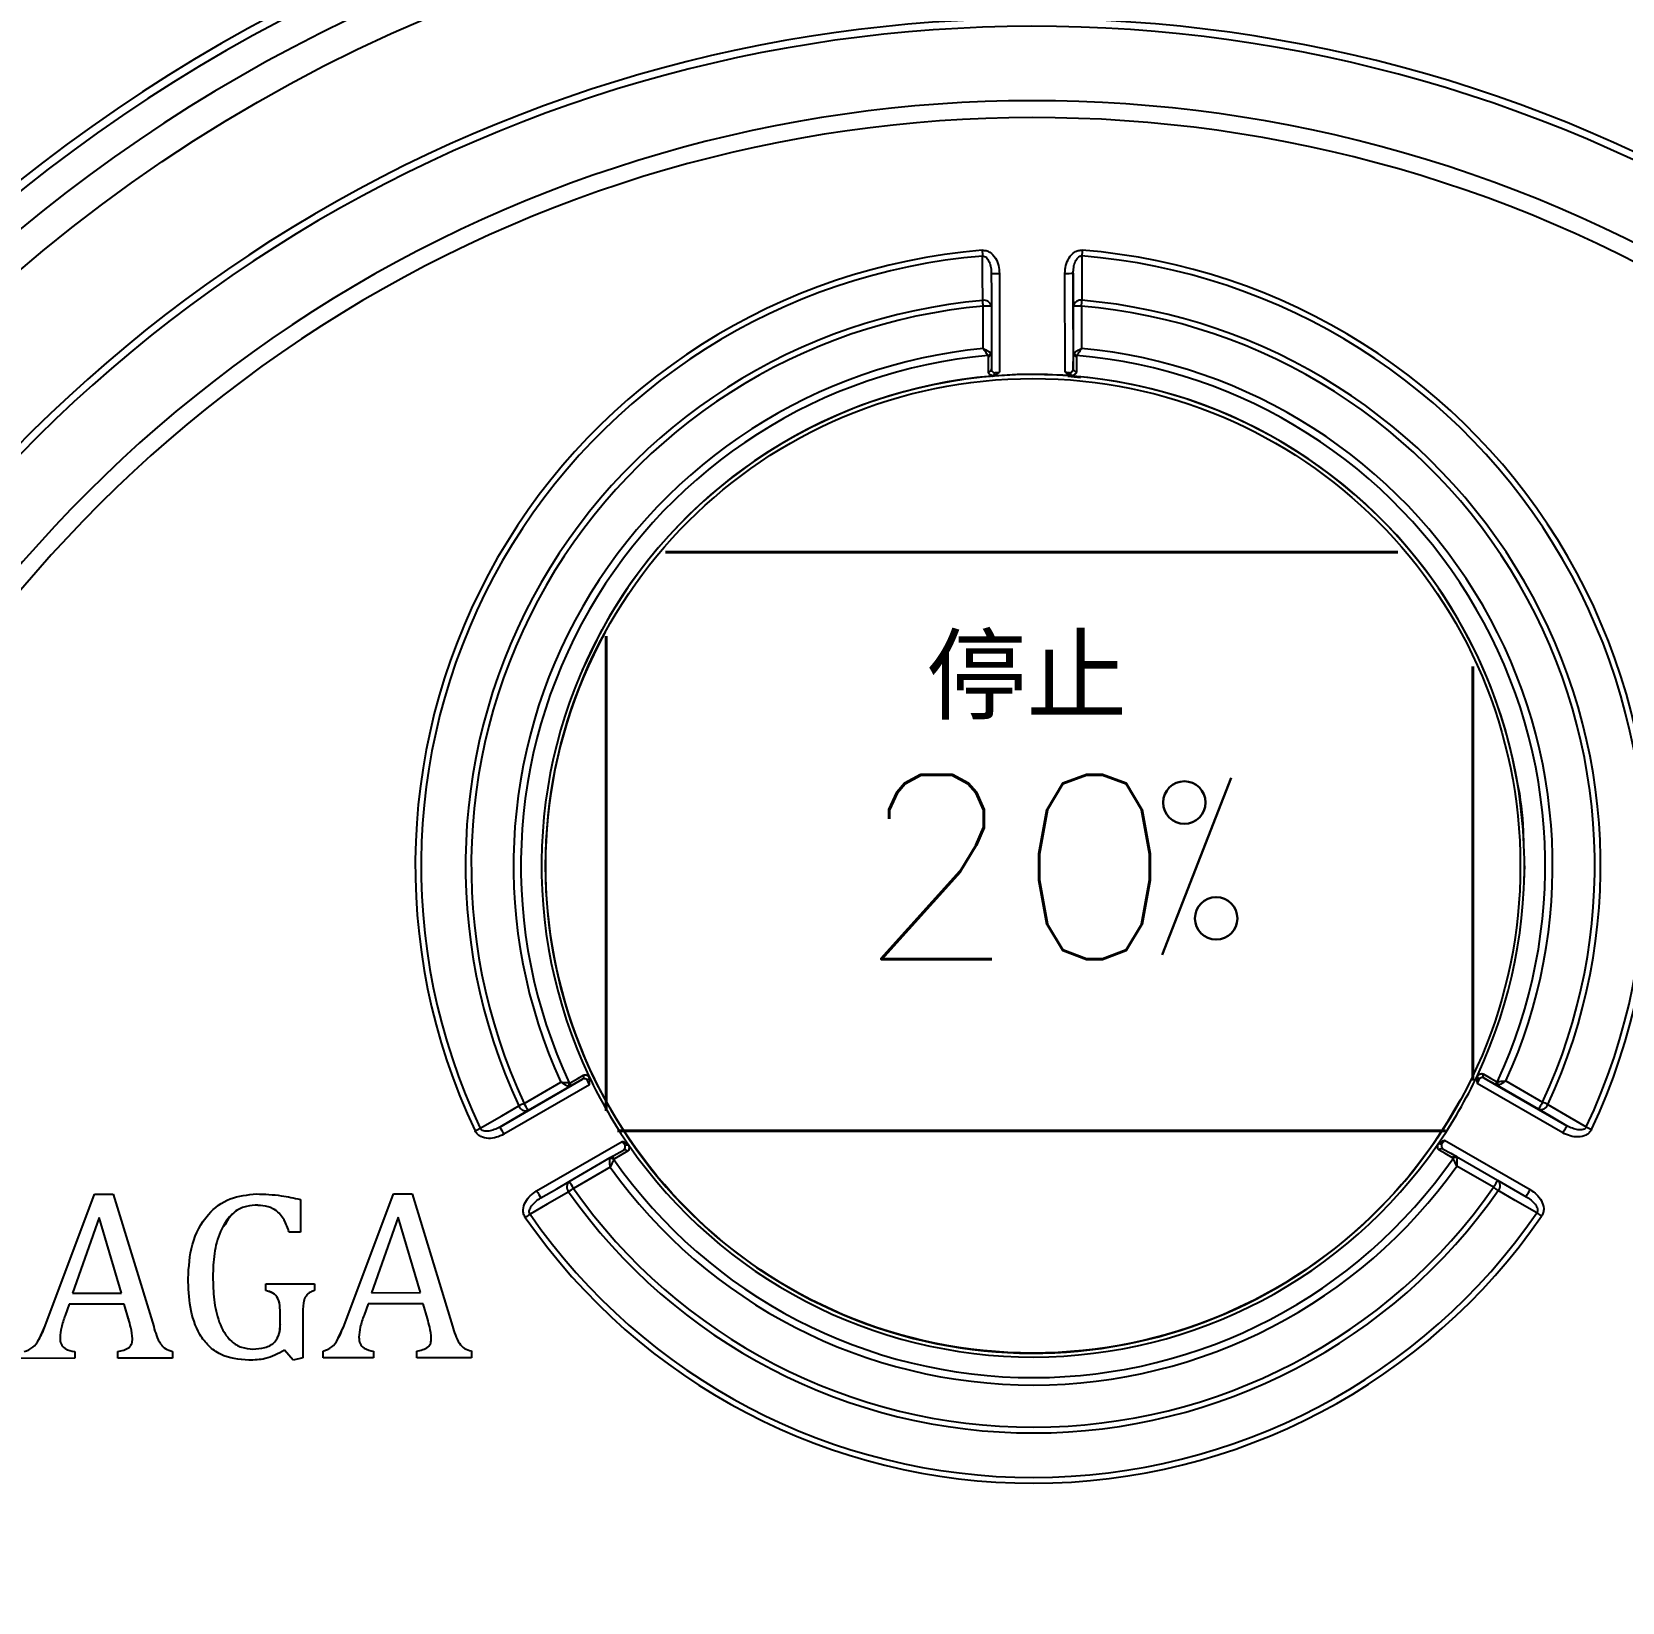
# Model space of a CAD drawing. Header units: millimetres. Extents: x 2271 to 4415, y 823 to 2339.
# Drawn here: x 2836 to 2933, y 2072.3 to 2168.2 of the extents above; entities that cross this region are included whole.
import ezdxf

# ---------------------------------------------------------------- set-up
doc = ezdxf.new("R2010")
doc.units = ezdxf.units.MM
for name, color, linetype, lineweight in [('DIM', 4, 'Continuous', 13), ('标注', 3, 'Continuous', 13), ('粗实线', 7, 'Continuous', 40)]:
    doc.layers.add(name, color=color, linetype=linetype, lineweight=lineweight)
doc.styles.add('01', font='txt.shx')

msp = doc.modelspace()

# ---------------------------------------------------------------- linework, layer by layer
at = {"color": 7, "linetype": 'Continuous', "lineweight": 25}
for p, q in [((2895.022, 2153.447), (2895.03, 2147.412)), ((2899.03, 2147.417), (2899.022, 2153.452)), ((2899.523, 2153.454), (2899.53, 2147.619)), ((2894.033, 2148.861), (2894.03, 2151.448)), ((2894.529, 2151.447), (2894.533, 2148.555)), ((2899.533, 2148.562), (2899.529, 2151.453)), ((2900.03, 2151.455), (2900.033, 2148.869)), ((2894.53, 2148.524), (2894.532, 2148.558)), ((2894.533, 2148.555), (2894.53, 2147.613)), ((2899.53, 2147.619), (2899.533, 2148.562)), ((2894.534, 2147.576), (2894.527, 2147.581)), ((2899.197, 2147.181), (2899.966, 2147.093)), ((2869.559, 2129.223), (2870.771, 2131.712)), ((2870.962, 2131.548), (2870.956, 2131.535)), ((2927.062, 2117.269), (2927.04, 2116.424)), ((2864.517, 2101.322), (2869.566, 2104.245)), ((2869.989, 2103.911), (2864.766, 2100.887)), ((2866.007, 2102.768), (2868.245, 2104.064)), ((2868.759, 2103.783), (2866.257, 2102.334)), ((2869.566, 2104.245), (2868.759, 2103.783)), ((2929.412, 2100.97), (2924.182, 2103.981)), ((2924.606, 2104.316), (2929.662, 2101.405)), ((2927.926, 2102.412), (2925.42, 2103.855)), ((2925.935, 2104.137), (2928.177, 2102.847)), ((2923.164, 2102.995), (2923.171, 2103.008)), ((2866.771, 2097.426), (2871.993, 2100.45)), ((2871.265, 2099.456), (2872.071, 2099.919)), ((2872.102, 2099.94), (2872.101, 2099.932)), ((2922.082, 2099.996), (2922.081, 2100.004)), ((2922.186, 2100.514), (2927.417, 2097.503)), ((2868.763, 2098.007), (2871.265, 2099.456)), ((2871.294, 2099.469), (2871.263, 2099.454)), ((2922.928, 2099.519), (2922.897, 2099.535)), ((2922.926, 2099.522), (2925.432, 2098.079)), ((2925.183, 2097.647), (2922.942, 2098.938)), ((2871.252, 2098.872), (2869.014, 2097.576)), ((2836.769, 2089.189), (2839.777, 2097.223)), ((2836.77, 2089.191), (2839.778, 2097.225)), ((2839.778, 2097.225), (2839.777, 2097.223)), ((2839.778, 2097.225), (2840.923, 2097.227)), ((2840.923, 2097.227), (2843.394, 2089.141)), ((2855.017, 2089.214), (2858.026, 2097.248)), ((2855.017, 2089.212), (2858.025, 2097.247)), ((2858.026, 2097.248), (2858.025, 2097.247)), ((2858.026, 2097.248), (2859.17, 2097.25)), ((2859.17, 2097.25), (2861.642, 2089.165)), ((2849.584, 2096.552), (2849.583, 2096.55)), ((2852.347, 2096.9), (2852.35, 2094.909)), ((2840.063, 2095.806), (2838.437, 2091.187)), ((2841.426, 2091.19), (2840.062, 2095.804)), ((2841.428, 2091.19), (2840.063, 2095.806)), ((2846.185, 2095.198), (2846.184, 2095.196)), ((2858.31, 2095.83), (2856.685, 2091.21)), ((2859.675, 2091.214), (2858.31, 2095.83)), ((2859.674, 2091.214), (2858.31, 2095.827)), ((2851.664, 2094.908), (2851.663, 2094.906)), ((2852.349, 2094.907), (2851.663, 2094.906)), ((2852.35, 2094.909), (2851.664, 2094.908)), ((2852.35, 2094.909), (2852.349, 2094.907)), ((2838.437, 2091.187), (2841.428, 2091.19)), ((2850.238, 2091.75), (2850.237, 2091.749)), ((2850.238, 2091.337), (2850.237, 2091.749)), ((2850.238, 2091.75), (2853.201, 2091.754)), ((2850.238, 2091.339), (2850.238, 2091.75)), ((2850.238, 2091.339), (2850.238, 2091.337)), ((2853.201, 2091.343), (2853.2, 2091.341)), ((2853.201, 2091.754), (2853.201, 2091.343)), ((2856.685, 2091.21), (2859.675, 2091.214)), ((2838.23, 2090.5), (2837.989, 2089.823)), ((2841.598, 2090.505), (2838.23, 2090.5)), ((2841.597, 2090.503), (2838.23, 2090.499)), ((2841.598, 2090.505), (2841.597, 2090.503)), ((2841.851, 2089.603), (2841.597, 2090.503)), ((2841.852, 2089.604), (2841.598, 2090.505)), ((2856.478, 2090.524), (2856.236, 2089.846)), ((2859.845, 2090.526), (2856.477, 2090.522)), ((2859.846, 2090.528), (2856.478, 2090.524)), ((2859.846, 2090.528), (2859.845, 2090.526)), ((2860.099, 2089.626), (2859.845, 2090.526)), ((2860.1, 2089.628), (2859.846, 2090.528)), ((2841.852, 2089.604), (2841.851, 2089.603)), ((2851.122, 2089.706), (2851.121, 2089.705)), ((2851.121, 2089.276), (2851.121, 2089.705)), ((2851.122, 2089.278), (2851.121, 2089.276)), ((2851.122, 2089.278), (2851.122, 2089.706)), ((2852.493, 2089.76), (2852.497, 2087.241)), ((2854.66, 2088.433), (2855.017, 2089.212)), ((2855.017, 2089.214), (2855.017, 2089.212)), ((2860.1, 2089.628), (2860.099, 2089.626)), ((2836.413, 2088.41), (2836.769, 2089.189)), ((2836.77, 2089.191), (2836.769, 2089.189)), ((2842.094, 2088.398), (2842.093, 2088.396)), ((2860.341, 2088.421), (2860.341, 2088.42)), ((2838.572, 2087.619), (2838.573, 2087.208)), ((2841.205, 2087.623), (2841.204, 2087.621)), ((2841.205, 2087.21), (2841.204, 2087.621)), ((2841.206, 2087.211), (2841.205, 2087.623)), ((2844.539, 2087.627), (2844.539, 2087.215)), ((2851.916, 2087.088), (2851.371, 2087.7)), ((2853.731, 2087.639), (2853.73, 2087.637)), ((2853.731, 2087.226), (2853.73, 2087.637)), ((2853.732, 2087.227), (2853.731, 2087.639)), ((2856.82, 2087.643), (2856.821, 2087.231)), ((2859.453, 2087.646), (2859.452, 2087.645)), ((2859.452, 2087.233), (2859.452, 2087.645)), ((2859.453, 2087.235), (2859.453, 2087.646)), ((2862.786, 2087.65), (2862.787, 2087.239)), ((2838.573, 2087.208), (2833.49, 2087.185)), ((2838.572, 2087.206), (2833.49, 2087.183)), ((2838.573, 2087.208), (2838.572, 2087.206)), ((2844.538, 2087.214), (2841.205, 2087.21)), ((2841.206, 2087.211), (2841.205, 2087.21)), ((2844.539, 2087.215), (2841.206, 2087.211)), ((2844.539, 2087.215), (2844.538, 2087.214)), ((2852.497, 2087.241), (2851.916, 2087.088)), ((2856.82, 2087.23), (2853.731, 2087.226)), ((2853.732, 2087.227), (2853.731, 2087.226)), ((2856.821, 2087.231), (2853.732, 2087.227)), ((2856.821, 2087.231), (2856.82, 2087.23)), ((2862.786, 2087.237), (2859.452, 2087.233)), ((2859.453, 2087.235), (2859.452, 2087.233)), ((2862.787, 2087.239), (2859.453, 2087.235)), ((2862.787, 2087.239), (2862.786, 2087.237))]:
    msp.add_line(p, q, dxfattribs=at)
at = {"color": 7, "linetype": 'Continuous', "lineweight": 25, "flags": 128}
for points in [[(2893.998, 2151.799), (2893.995, 2153.316), (2893.992, 2154.508)], [(2900.05, 2154.515), (2900.055, 2152.999), (2900.06, 2151.807)], [(2894.523, 2153.448), (2894.526, 2152.327), (2894.529, 2151.447)], [(2899.529, 2151.453), (2899.526, 2152.574), (2899.523, 2153.454)], [(2894.347, 2147.432), (2894.348, 2147.96), (2894.349, 2148.375)], [(2899.717, 2148.382), (2899.716, 2147.854), (2899.715, 2147.439)], [(2868.823, 2104.033), (2869.275, 2104.292), (2869.63, 2104.495)], [(2924.541, 2104.565), (2924.998, 2104.308), (2925.356, 2104.105)], [(2925.42, 2103.855), (2924.964, 2104.113), (2924.606, 2104.316)], [(2928.177, 2102.847), (2928.128, 2102.763), (2928.081, 2102.681), (2928.038, 2102.606), (2928, 2102.54), (2927.969, 2102.486), (2927.946, 2102.446), (2927.931, 2102.421), (2927.926, 2102.412)], [(2863.332, 2101.246), (2864.651, 2102.014), (2865.687, 2102.618)], [(2866.257, 2102.334), (2865.282, 2101.767), (2864.517, 2101.322)], [(2929.662, 2101.405), (2928.69, 2101.969), (2927.926, 2102.412)], [(2928.497, 2102.698), (2929.812, 2101.933), (2930.846, 2101.332)], [(2929.662, 2101.405), (2929.658, 2101.396), (2929.643, 2101.371), (2929.62, 2101.331), (2929.589, 2101.277), (2929.551, 2101.211), (2929.508, 2101.136), (2929.461, 2101.054), (2929.412, 2100.97)], [(2922.678, 2099.452), (2922.222, 2099.71), (2921.863, 2099.913)], [(2922.111, 2099.982), (2922.568, 2099.724), (2922.926, 2099.522)], [(2872.32, 2099.85), (2871.868, 2099.591), (2871.514, 2099.387)], [(2867.022, 2096.995), (2867.997, 2097.561), (2868.763, 2098.007)], [(2925.432, 2098.079), (2925.427, 2098.071), (2925.413, 2098.047), (2925.39, 2098.007), (2925.359, 2097.953), (2925.322, 2097.888), (2925.279, 2097.813), (2925.232, 2097.732), (2925.183, 2097.647)], [(2925.432, 2098.079), (2926.404, 2097.515), (2927.168, 2097.071)], [(2868.725, 2097.372), (2867.405, 2096.606), (2866.368, 2096.004)], [(2927.824, 2096.082), (2926.507, 2096.845), (2925.473, 2097.444)], [(2927.168, 2097.071), (2927.173, 2097.079), (2927.187, 2097.104), (2927.21, 2097.144), (2927.24, 2097.197), (2927.278, 2097.263), (2927.321, 2097.337), (2927.368, 2097.419), (2927.417, 2097.503)]]:
    msp.add_lwpolyline(points, dxfattribs=at)
at = {"color": 7, "linetype": 'Continuous', "lineweight": 25}
for centre, radius in [((2896.843, 2081.787), 94.663), ((2897.067, 2117.277), 29.75)]:
    msp.add_circle(centre, radius, dxfattribs=at)
for centre, radius, start, end in [((2896.822, 2081.75), 98.896, 99.98751, 170.15867), ((2896.839, 2081.782), 98.356, 99.97048, 170.17569), ((2896.84, 2081.781), 98.358, 9.97103, 80.17554), ((2896.822, 2081.749), 98.897, 9.98805, 80.15852), ((2896.842, 2081.788), 96.559, 99.97048, 170.17569), ((2896.843, 2081.786), 96.56, 9.97103, 80.17554), ((2897.103, 2082.263), 86.736, 352.83814, 187.30792), ((2897.105, 2082.266), 86.27, 352.83813, 187.30793), ((2897.112, 2082.279), 81.714, 352.48125, 187.66482), ((2897.113, 2082.281), 80.681, 352.48124, 187.66483), ((2897.068, 2117.281), 37.707, 94.72361, 205.42275), ((2897.068, 2117.281), 37.353, 94.72361, 205.42275), ((3082.547, 2170.422), 189.226, 184.71747, 184.82439), ((3154.325, 2134.49), 255.063, 175.41772, 175.49703), ((2897.068, 2117.281), 37.354, 334.7242, 85.4225), ((2897.068, 2117.281), 37.707, 334.72419, 85.42251), ((2894.846, 2192.973), 39.527, 269.53091, 270.25444), ((2899.096, 2193.484), 40.032, 269.89434, 270.6112), ((2897.073, 2117.29), 34.646, 95.09165, 205.05471), ((2897.073, 2117.29), 34.293, 95.09165, 205.05471), ((2894.083, 2151.352), 0.456, 12.041, 100.76089), ((2707.361, 2134.836), 187.406, 5.08544, 5.1934), ((2894.205, 2111.921), 39.527, 89.53091, 90.25444), ((2899.976, 2151.357), 0.457, 79.4491, 167.92022), ((2899.956, 2111.423), 40.032, 89.89434, 90.6112), ((2642.212, 2173.786), 258.783, 355.04975, 355.12792), ((2897.073, 2117.29), 34.293, 335.09222, 85.05448), ((2897.073, 2117.29), 34.646, 335.09221, 85.05449), ((2897.073, 2117.29), 31.717, 95.50035, 204.64601), ((2897.073, 2117.289), 31.264, 95.04994, 205.09641), ((2894.261, 2148.653), 0.229, 285.17071, 349.95254), ((2894.344, 2148.564), 0.189, 271.51248, 357.39618), ((2899.722, 2148.571), 0.19, 182.85594, 268.61862), ((2899.805, 2148.66), 0.229, 190.2422, 254.92736), ((2897.073, 2117.289), 31.264, 335.05052, 85.09619), ((2897.073, 2117.29), 31.717, 335.50092, 84.64578), ((2894.341, 2147.621), 0.189, 271.64013, 357.40387), ((2899.72, 2147.629), 0.19, 182.84832, 268.49114), ((2897.068, 2117.281), 30, 94.80213, 205.34423), ((2897.063, 2117.271), 30, 90.07294, 151.33646), ((2897.068, 2117.281), 30, 85.34382, 94.80225), ((2897.063, 2117.271), 30, 2.81714, 90.07307), ((2897.068, 2117.281), 30, 334.8027, 85.344), ((2897.06, 2117.265), 29.75, 151.33681, 331.33625), ((2868.54, 2103.97), 0.228, 310.16449, 15.00499), ((2868.656, 2103.942), 0.19, 302.77663, 28.53512), ((2869.463, 2104.405), 0.19, 302.76923, 28.40737), ((2897.068, 2117.281), 30, 205.34413, 214.80257), ((2897.069, 2117.281), 30, 325.34392, 334.80244), ((2924.708, 2104.475), 0.19, 151.70659, 237.28482), ((2925.523, 2104.015), 0.19, 151.57906, 237.27735), ((2925.641, 2104.043), 0.229, 165.20394, 229.91985), ((2884.09, 2007.855), 104.724, 64.91032, 65.10374), ((2941.067, 1942.149), 177.291, 115.04734, 115.16173), ((2866.118, 2102.769), 0.457, 199.36099, 287.67511), ((2830.516, 2082.072), 41.085, 29.54886, 30.24745), ((2928.064, 2102.849), 0.458, 252.44888, 340.70958), ((2786.248, 2262.646), 178.863, 295.41544, 295.52883), ((2900.258, 2121.583), 41.085, 209.54886, 210.24745), ((2975.844, 2195.852), 104.685, 244.54222, 244.73571), ((2872.159, 2099.75), 0.189, 31.72376, 117.49033), ((2897.068, 2117.281), 30, 214.80241, 325.34366), ((2922.024, 2099.814), 0.189, 62.64255, 148.47014), ((2871.318, 2099.173), 0.228, 45.08991, 110.0333), ((2897.074, 2117.29), 31.717, 215.50062, 324.64544), ((2871.352, 2099.288), 0.189, 31.59583, 117.48286), ((2897.073, 2117.289), 31.264, 215.05022, 325.09585), ((2922.839, 2099.354), 0.189, 62.65017, 148.59802), ((2922.875, 2099.239), 0.228, 70.12675, 135.04222), ((2869.069, 2097.67), 0.455, 132.2705, 220.85579), ((2833.881, 2077.376), 40.526, 29.8964, 30.602), ((2925.128, 2097.741), 0.455, 319.30276, 48.08341), ((2901.904, 2117.625), 40.526, 209.8964, 210.602), ((3005.446, 1903.356), 237.35, 125.08662, 125.17208), ((2897.073, 2117.29), 34.646, 215.09194, 325.05413), ((2897.074, 2117.29), 34.293, 215.09193, 325.05414), ((2864.934, 2011.391), 105.214, 54.87367, 55.06623), ((2732.633, 2288.387), 234.299, 304.71851, 304.80509), ((2897.069, 2117.281), 37.354, 214.72388, 325.42219), ((2987.766, 2182.461), 105.139, 235.24158, 235.43428), ((2897.068, 2117.281), 37.707, 214.72389, 325.42217)]:
    msp.add_arc(centre, radius, start, end, dxfattribs=at)
for points, knots in [([(2893.963, 2154.86), (2894.046, 2154.858), (2894.211, 2154.854), (2894.514, 2154.71), (2894.795, 2154.398), (2894.987, 2153.938), (2895.01, 2153.61), (2895.022, 2153.447)], [0, 0, 0, 0, 0.125386, 0.251061, 0.500313, 0.750116, 1, 1, 1, 1]), ([(2893.992, 2154.508), (2894.013, 2154.509), (2894.056, 2154.511), (2894.14, 2154.485), (2894.237, 2154.415), (2894.328, 2154.295), (2894.429, 2154.095), (2894.467, 2153.927), (2894.492, 2153.813)], [0, 0, 0, 0, 0.0658228, 0.1313842, 0.2732153, 0.4364145, 0.6161678, 1, 1, 1, 1]), ([(2899.022, 2153.452), (2899.033, 2153.616), (2899.056, 2153.943), (2899.247, 2154.404), (2899.527, 2154.716), (2899.829, 2154.862), (2899.995, 2154.865), (2900.078, 2154.867)], [0, 0, 0, 0, 0.250231, 0.50003, 0.749173, 0.874662, 1, 1, 1, 1]), ([(2899.523, 2153.454), (2899.528, 2153.576), (2899.538, 2153.815), (2899.615, 2154.102), (2899.715, 2154.302), (2899.806, 2154.422), (2899.902, 2154.492), (2899.986, 2154.518), (2900.028, 2154.516), (2900.05, 2154.515)], [0, 0, 0, 0, 0.2865456, 0.5610687, 0.6891901, 0.8054766, 0.906505, 0.9531764, 1, 1, 1, 1]), ([(2894.492, 2153.813), (2894.492, 2153.813), (2894.525, 2153.695), (2894.524, 2153.571), (2894.523, 2153.448)], [0, 0, 0, 0, 0.002916, 1, 1, 1, 1]), ([(2894.321, 2148.432), (2894.306, 2148.454), (2894.275, 2148.501), (2894.208, 2148.603), (2894.125, 2148.724), (2894.067, 2148.81), (2894.033, 2148.861)], [0, 0, 0, 0, 0.233284, 0.498761, 0.703468, 1, 1, 1, 1]), ([(2894.033, 2148.861), (2894.087, 2148.832), (2894.178, 2148.783), (2894.307, 2148.712), (2894.413, 2148.654), (2894.463, 2148.626), (2894.486, 2148.613)], [0, 0, 0, 0, 0.294647, 0.501246, 0.766423, 1, 1, 1, 1]), ([(2894.349, 2148.375), (2894.347, 2148.386), (2894.345, 2148.406), (2894.328, 2148.424), (2894.321, 2148.432)], [0, 0, 0, 0, 0.559304, 1, 1, 1, 1]), ([(2894.486, 2148.613), (2894.499, 2148.605), (2894.526, 2148.587), (2894.53, 2148.566), (2894.533, 2148.555)], [0, 0, 0, 0, 0.455331, 1, 1, 1, 1]), ([(2899.533, 2148.562), (2899.535, 2148.573), (2899.539, 2148.593), (2899.567, 2148.611), (2899.58, 2148.619)], [0, 0, 0, 0, 0.544669, 1, 1, 1, 1]), ([(2899.58, 2148.619), (2899.603, 2148.632), (2899.653, 2148.66), (2899.759, 2148.719), (2899.888, 2148.79), (2899.979, 2148.84), (2900.033, 2148.869)], [0, 0, 0, 0, 0.23356, 0.498754, 0.70532, 1, 1, 1, 1]), ([(2899.745, 2148.439), (2899.736, 2148.429), (2899.72, 2148.411), (2899.718, 2148.391), (2899.717, 2148.382)], [0, 0, 0, 0, 0.559188, 1, 1, 1, 1]), ([(2900.033, 2148.869), (2899.999, 2148.818), (2899.941, 2148.731), (2899.859, 2148.61), (2899.792, 2148.508), (2899.76, 2148.461), (2899.745, 2148.439)], [0, 0, 0, 0, 0.296499, 0.501239, 0.766699, 1, 1, 1, 1]), ([(2894.53, 2147.613), (2894.539, 2147.567), (2894.552, 2147.498), (2894.63, 2147.422), (2894.688, 2147.393), (2894.716, 2147.379)], [0, 0, 0, 0, 0.49907, 0.762803, 1, 1, 1, 1]), ([(2899.344, 2147.385), (2899.372, 2147.399), (2899.43, 2147.428), (2899.509, 2147.504), (2899.522, 2147.574), (2899.53, 2147.619)], [0, 0, 0, 0, 0.237178, 0.50093, 1, 1, 1, 1]), ([(2894.626, 2147.192), (2894.584, 2147.206), (2894.498, 2147.233), (2894.413, 2147.292), (2894.357, 2147.359), (2894.35, 2147.408), (2894.347, 2147.432)], [0, 0, 0, 0, 0.246633, 0.500401, 0.746941, 1, 1, 1, 1]), ([(2894.557, 2147.175), (2894.597, 2147.182), (2894.686, 2147.198), (2894.847, 2147.278), (2894.958, 2147.359), (2895.03, 2147.412)], [0, 0, 0, 0, 0.23075, 0.499775, 1, 1, 1, 1]), ([(2894.557, 2147.175), (2894.571, 2147.177), (2894.591, 2147.179), (2894.614, 2147.186), (2894.622, 2147.19), (2894.626, 2147.192)], [0, 0, 0, 0, 0.559098, 0.778687, 1, 1, 1, 1]), ([(2894.716, 2147.379), (2894.715, 2147.373), (2894.713, 2147.355), (2894.707, 2147.315), (2894.69, 2147.266), (2894.661, 2147.219), (2894.638, 2147.201), (2894.626, 2147.192)], [0, 0, 0, 0, 0.079312, 0.2297463, 0.5053173, 0.7488094, 1, 1, 1, 1]), ([(2899.03, 2147.417), (2899.066, 2147.39), (2899.138, 2147.338), (2899.253, 2147.264), (2899.375, 2147.204), (2899.463, 2147.189), (2899.503, 2147.182)], [0, 0, 0, 0, 0.250299, 0.500356, 0.770296, 1, 1, 1, 1]), ([(2899.344, 2147.385), (2899.347, 2147.363), (2899.352, 2147.323), (2899.373, 2147.269), (2899.399, 2147.226), (2899.422, 2147.207), (2899.434, 2147.198)], [0, 0, 0, 0, 0.284657, 0.500317, 0.748416, 1, 1, 1, 1]), ([(2899.715, 2147.439), (2899.711, 2147.414), (2899.705, 2147.366), (2899.648, 2147.299), (2899.562, 2147.24), (2899.476, 2147.212), (2899.434, 2147.198)], [0, 0, 0, 0, 0.2530046, 0.4995959, 0.7533172, 1, 1, 1, 1]), ([(2899.434, 2147.198), (2899.438, 2147.196), (2899.446, 2147.192), (2899.469, 2147.185), (2899.489, 2147.183), (2899.503, 2147.182)], [0, 0, 0, 0, 0.217261, 0.447737, 1, 1, 1, 1]), ([(2926.533, 2122.792), (2926.56, 2122.676), (2926.82, 2121.56), (2926.965, 2120.198), (2927.003, 2118.958), (2927.01, 2118.744)], [0, 0, 0, 0, 0.087818, 0.842088, 1, 1, 1, 1]), ([(2868.687, 2103.795), (2868.664, 2103.809), (2868.616, 2103.838), (2868.512, 2103.902), (2868.386, 2103.978), (2868.298, 2104.032), (2868.245, 2104.064)], [0, 0, 0, 0, 0.23356, 0.498754, 0.70532, 1, 1, 1, 1]), ([(2868.245, 2104.064), (2868.307, 2104.06), (2868.41, 2104.053), (2868.557, 2104.042), (2868.677, 2104.035), (2868.734, 2104.031), (2868.76, 2104.029)], [0, 0, 0, 0, 0.2964987, 0.501239, 0.7666988, 1, 1, 1, 1]), ([(2868.759, 2103.783), (2868.749, 2103.779), (2868.729, 2103.773), (2868.7, 2103.788), (2868.687, 2103.795)], [0, 0, 0, 0, 0.544669, 1, 1, 1, 1]), ([(2868.76, 2104.029), (2868.773, 2104.026), (2868.797, 2104.021), (2868.815, 2104.029), (2868.823, 2104.033)], [0, 0, 0, 0, 0.5591883, 1, 1, 1, 1]), ([(2869.86, 2104.2), (2869.834, 2104.217), (2869.78, 2104.253), (2869.675, 2104.284), (2869.609, 2104.261), (2869.566, 2104.245)], [0, 0, 0, 0, 0.237178, 0.50093, 1, 1, 1, 1]), ([(2869.63, 2104.495), (2869.653, 2104.505), (2869.698, 2104.523), (2869.784, 2104.507), (2869.877, 2104.461), (2869.943, 2104.401), (2869.976, 2104.371)], [0, 0, 0, 0, 0.253005, 0.499596, 0.753317, 1, 1, 1, 1]), ([(2869.976, 2104.371), (2869.974, 2104.356), (2869.97, 2104.327), (2869.944, 2104.279), (2869.91, 2104.24), (2869.879, 2104.214), (2869.865, 2104.204), (2869.86, 2104.2)], [0, 0, 0, 0, 0.251323, 0.494035, 0.775617, 0.919553, 1, 1, 1, 1]), ([(2869.976, 2104.371), (2869.976, 2104.375), (2869.976, 2104.384), (2869.97, 2104.408), (2869.962, 2104.426), (2869.956, 2104.439)], [0, 0, 0, 0, 0.217261, 0.447737, 1, 1, 1, 1]), ([(2869.989, 2103.911), (2869.994, 2103.956), (2870.003, 2104.045), (2870.01, 2104.182), (2870.001, 2104.317), (2869.97, 2104.401), (2869.956, 2104.439)], [0, 0, 0, 0, 0.250299, 0.500356, 0.770296, 1, 1, 1, 1]), ([(2924.214, 2104.509), (2924.199, 2104.47), (2924.169, 2104.386), (2924.158, 2104.206), (2924.172, 2104.069), (2924.182, 2103.981)], [0, 0, 0, 0, 0.23075, 0.499775, 1, 1, 1, 1]), ([(2924.194, 2104.44), (2924.226, 2104.47), (2924.293, 2104.531), (2924.387, 2104.576), (2924.472, 2104.593), (2924.518, 2104.575), (2924.541, 2104.565)], [0, 0, 0, 0, 0.246633, 0.500401, 0.746941, 1, 1, 1, 1]), ([(2924.214, 2104.509), (2924.208, 2104.495), (2924.2, 2104.477), (2924.194, 2104.453), (2924.194, 2104.445), (2924.194, 2104.44)], [0, 0, 0, 0, 0.559098, 0.778687, 1, 1, 1, 1]), ([(2924.311, 2104.27), (2924.306, 2104.273), (2924.291, 2104.284), (2924.26, 2104.309), (2924.226, 2104.348), (2924.2, 2104.396), (2924.196, 2104.425), (2924.194, 2104.44)], [0, 0, 0, 0, 0.079312, 0.2297463, 0.5053173, 0.7488094, 1, 1, 1, 1]), ([(2924.606, 2104.316), (2924.562, 2104.331), (2924.495, 2104.354), (2924.39, 2104.323), (2924.336, 2104.287), (2924.311, 2104.27)], [0, 0, 0, 0, 0.49907, 0.762803, 1, 1, 1, 1]), ([(2925.356, 2104.105), (2925.367, 2104.101), (2925.385, 2104.093), (2925.409, 2104.099), (2925.42, 2104.101)], [0, 0, 0, 0, 0.559304, 1, 1, 1, 1]), ([(2925.42, 2104.101), (2925.446, 2104.103), (2925.503, 2104.107), (2925.624, 2104.115), (2925.77, 2104.126), (2925.874, 2104.133), (2925.935, 2104.137)], [0, 0, 0, 0, 0.2332838, 0.4987609, 0.703468, 1, 1, 1, 1]), ([(2925.494, 2103.868), (2925.48, 2103.861), (2925.451, 2103.845), (2925.431, 2103.852), (2925.42, 2103.855)], [0, 0, 0, 0, 0.455331, 1, 1, 1, 1]), ([(2925.935, 2104.137), (2925.883, 2104.105), (2925.795, 2104.051), (2925.669, 2103.975), (2925.565, 2103.911), (2925.516, 2103.882), (2925.494, 2103.868)], [0, 0, 0, 0, 0.294647, 0.501246, 0.766423, 1, 1, 1, 1]), ([(2864.766, 2100.887), (2864.619, 2100.815), (2864.324, 2100.671), (2863.829, 2100.606), (2863.418, 2100.693), (2863.142, 2100.882), (2863.056, 2101.023), (2863.013, 2101.094)], [0, 0, 0, 0, 0.250231, 0.50003, 0.749173, 0.874662, 1, 1, 1, 1]), ([(2864.517, 2101.322), (2864.408, 2101.265), (2864.196, 2101.154), (2863.908, 2101.077), (2863.685, 2101.063), (2863.535, 2101.082), (2863.426, 2101.129), (2863.362, 2101.19), (2863.342, 2101.227), (2863.332, 2101.246)], [0, 0, 0, 0, 0.286546, 0.561069, 0.68919, 0.805477, 0.906505, 0.953176, 1, 1, 1, 1]), ([(2931.165, 2101.181), (2931.122, 2101.11), (2931.037, 2100.968), (2930.76, 2100.778), (2930.35, 2100.691), (2929.855, 2100.755), (2929.56, 2100.898), (2929.412, 2100.97)], [0, 0, 0, 0, 0.125386, 0.251061, 0.500313, 0.750116, 1, 1, 1, 1]), ([(2930.846, 2101.332), (2930.836, 2101.313), (2930.817, 2101.276), (2930.752, 2101.215), (2930.643, 2101.167), (2930.494, 2101.148), (2930.27, 2101.162), (2929.983, 2101.238), (2929.771, 2101.348), (2929.662, 2101.405)], [0, 0, 0, 0, 0.04691, 0.093633, 0.194711, 0.311017, 0.43912, 0.713502, 1, 1, 1, 1]), ([(2872.435, 2100.158), (2872.408, 2100.19), (2872.351, 2100.259), (2872.2, 2100.358), (2872.075, 2100.414), (2871.993, 2100.45)], [0, 0, 0, 0, 0.23075, 0.499775, 1, 1, 1, 1]), ([(2872.071, 2099.919), (2872.106, 2099.948), (2872.16, 2099.994), (2872.185, 2100.1), (2872.181, 2100.164), (2872.179, 2100.195)], [0, 0, 0, 0, 0.49907, 0.762803, 1, 1, 1, 1]), ([(2872.386, 2100.21), (2872.372, 2100.216), (2872.344, 2100.227), (2872.293, 2100.228), (2872.237, 2100.219), (2872.2, 2100.203), (2872.179, 2100.195)], [0, 0, 0, 0, 0.25156, 0.499683, 0.715314, 1, 1, 1, 1]), ([(2872.386, 2100.21), (2872.395, 2100.167), (2872.414, 2100.079), (2872.407, 2099.977), (2872.378, 2099.895), (2872.34, 2099.865), (2872.32, 2099.85)], [0, 0, 0, 0, 0.246633, 0.500401, 0.746941, 1, 1, 1, 1]), ([(2872.435, 2100.158), (2872.426, 2100.17), (2872.414, 2100.186), (2872.397, 2100.203), (2872.389, 2100.208), (2872.386, 2100.21)], [0, 0, 0, 0, 0.559098, 0.778687, 1, 1, 1, 1]), ([(2922.186, 2100.514), (2922.145, 2100.496), (2922.064, 2100.46), (2921.942, 2100.397), (2921.829, 2100.322), (2921.772, 2100.253), (2921.746, 2100.221)], [0, 0, 0, 0, 0.250299, 0.500356, 0.770296, 1, 1, 1, 1]), ([(2921.795, 2100.273), (2921.791, 2100.271), (2921.784, 2100.266), (2921.766, 2100.249), (2921.754, 2100.233), (2921.746, 2100.221)], [0, 0, 0, 0, 0.217261, 0.447737, 1, 1, 1, 1]), ([(2921.863, 2099.913), (2921.843, 2099.928), (2921.804, 2099.958), (2921.775, 2100.039), (2921.767, 2100.142), (2921.786, 2100.23), (2921.795, 2100.273)], [0, 0, 0, 0, 0.253005, 0.499596, 0.753317, 1, 1, 1, 1]), ([(2922.002, 2100.258), (2921.981, 2100.267), (2921.944, 2100.282), (2921.887, 2100.291), (2921.836, 2100.29), (2921.809, 2100.279), (2921.795, 2100.273)], [0, 0, 0, 0, 0.284657, 0.500317, 0.748416, 1, 1, 1, 1]), ([(2922.002, 2100.258), (2922, 2100.228), (2921.996, 2100.163), (2922.022, 2100.057), (2922.076, 2100.012), (2922.111, 2099.982)], [0, 0, 0, 0, 0.237178, 0.50093, 1, 1, 1, 1]), ([(2871.239, 2099.387), (2871.24, 2099.402), (2871.241, 2099.435), (2871.257, 2099.448), (2871.265, 2099.456)], [0, 0, 0, 0, 0.455331, 1, 1, 1, 1]), ([(2871.252, 2098.872), (2871.25, 2098.933), (2871.247, 2099.037), (2871.245, 2099.183), (2871.241, 2099.304), (2871.24, 2099.361), (2871.239, 2099.387)], [0, 0, 0, 0, 0.294647, 0.501246, 0.766423, 1, 1, 1, 1]), ([(2871.479, 2099.335), (2871.467, 2099.311), (2871.442, 2099.26), (2871.389, 2099.152), (2871.325, 2099.02), (2871.279, 2098.927), (2871.252, 2098.872)], [0, 0, 0, 0, 0.2332838, 0.4987609, 0.703468, 1, 1, 1, 1]), ([(2871.514, 2099.387), (2871.505, 2099.38), (2871.489, 2099.368), (2871.482, 2099.345), (2871.479, 2099.335)], [0, 0, 0, 0, 0.559304, 1, 1, 1, 1]), ([(2922.713, 2099.4), (2922.709, 2099.413), (2922.701, 2099.435), (2922.685, 2099.447), (2922.678, 2099.452)], [0, 0, 0, 0, 0.559188, 1, 1, 1, 1]), ([(2922.942, 2098.938), (2922.915, 2098.993), (2922.869, 2099.086), (2922.804, 2099.218), (2922.75, 2099.326), (2922.725, 2099.376), (2922.713, 2099.4)], [0, 0, 0, 0, 0.296499, 0.501239, 0.766699, 1, 1, 1, 1]), ([(2922.926, 2099.522), (2922.934, 2099.514), (2922.95, 2099.501), (2922.952, 2099.468), (2922.952, 2099.453)], [0, 0, 0, 0, 0.544669, 1, 1, 1, 1]), ([(2922.952, 2099.453), (2922.952, 2099.427), (2922.951, 2099.37), (2922.948, 2099.249), (2922.946, 2099.103), (2922.944, 2098.999), (2922.942, 2098.938)], [0, 0, 0, 0, 0.23356, 0.498754, 0.70532, 1, 1, 1, 1]), ([(2845.493, 2092.087), (2845.537, 2092.786), (2845.623, 2094.18), (2846.521, 2095.972), (2848.02, 2097.081), (2849.12, 2097.185), (2849.671, 2097.238)], [0, 0, 0, 0, 0.280862, 0.560394, 0.779988, 1, 1, 1, 1]), ([(2849.671, 2097.238), (2850.177, 2097.221), (2851.08, 2097.191), (2851.96, 2096.989), (2852.347, 2096.9)], [0, 0, 0, 0, 0.559915, 1, 1, 1, 1]), ([(2866.077, 2095.802), (2866.037, 2095.875), (2865.957, 2096.02), (2865.931, 2096.354), (2866.06, 2096.753), (2866.363, 2097.15), (2866.635, 2097.334), (2866.771, 2097.426)], [0, 0, 0, 0, 0.125386, 0.251061, 0.500313, 0.750116, 1, 1, 1, 1]), ([(2866.721, 2096.785), (2866.721, 2096.785), (2866.807, 2096.873), (2866.915, 2096.934), (2867.022, 2096.995)], [0, 0, 0, 0, 0.003128, 1, 1, 1, 1]), ([(2927.168, 2097.071), (2927.276, 2097.011), (2927.384, 2096.95), (2927.47, 2096.862), (2927.471, 2096.861)], [0, 0, 0, 0, 0.993971, 1, 1, 1, 1]), ([(2927.417, 2097.503), (2927.553, 2097.411), (2927.825, 2097.228), (2928.129, 2096.832), (2928.259, 2096.433), (2928.234, 2096.099), (2928.154, 2095.954), (2928.115, 2095.881)], [0, 0, 0, 0, 0.250231, 0.50003, 0.749173, 0.874662, 1, 1, 1, 1]), ([(2849.584, 2096.552), (2849.349, 2096.53), (2848.878, 2096.488), (2848.05, 2095.996), (2847.397, 2094.973), (2847.049, 2093.601), (2847.018, 2092.66), (2847.002, 2092.19)], [0, 0, 0, 0, 0.12501, 0.249986, 0.498689, 0.74914, 1, 1, 1, 1]), ([(2849.583, 2096.55), (2849.349, 2096.528), (2848.88, 2096.484), (2848.141, 2096.069), (2847.853, 2095.555), (2847.682, 2095.249)], [0, 0, 0, 0, 0.288306, 0.576535, 1, 1, 1, 1]), ([(2851.663, 2094.906), (2851.573, 2095.162), (2851.394, 2095.673), (2850.894, 2096.279), (2850.222, 2096.527), (2849.797, 2096.542), (2849.583, 2096.55)], [0, 0, 0, 0, 0.280768, 0.559632, 0.779361, 1, 1, 1, 1]), ([(2851.664, 2094.908), (2851.574, 2095.164), (2851.395, 2095.674), (2850.895, 2096.281), (2850.223, 2096.529), (2849.798, 2096.544), (2849.584, 2096.552)], [0, 0, 0, 0, 0.280768, 0.559632, 0.779361, 1, 1, 1, 1]), ([(2866.368, 2096.004), (2866.356, 2096.022), (2866.333, 2096.057), (2866.313, 2096.144), (2866.326, 2096.262), (2866.384, 2096.401), (2866.507, 2096.589), (2866.634, 2096.706), (2866.721, 2096.785)], [0, 0, 0, 0, 0.065828, 0.131395, 0.273239, 0.436452, 0.616221, 1, 1, 1, 1]), ([(2927.471, 2096.861), (2927.557, 2096.783), (2927.684, 2096.667), (2927.806, 2096.479), (2927.865, 2096.34), (2927.878, 2096.222), (2927.858, 2096.136), (2927.835, 2096.1), (2927.824, 2096.082)], [0, 0, 0, 0, 0.383278, 0.563295, 0.726684, 0.868634, 0.93421, 1, 1, 1, 1]), ([(2847.002, 2092.19), (2847.017, 2091.719), (2847.045, 2090.778), (2847.327, 2089.397), (2847.918, 2088.328), (2848.746, 2087.828), (2849.218, 2087.79), (2849.454, 2087.771)], [0, 0, 0, 0, 0.250973, 0.501644, 0.750146, 0.874991, 1, 1, 1, 1]), ([(2849.198, 2087.084), (2848.601, 2087.14), (2847.703, 2087.224), (2846.727, 2087.93), (2846.011, 2088.878), (2845.559, 2090.32), (2845.515, 2091.498), (2845.493, 2092.087)], [0, 0, 0, 0, 0.24891, 0.374053, 0.49929, 0.749224, 1, 1, 1, 1]), ([(2851.122, 2089.706), (2851.118, 2089.899), (2851.111, 2090.283), (2851.05, 2090.838), (2850.682, 2091.219), (2850.387, 2091.299), (2850.238, 2091.339)], [0, 0, 0, 0, 0.281496, 0.561608, 0.779328, 1, 1, 1, 1]), ([(2851.121, 2089.705), (2851.117, 2089.897), (2851.11, 2090.282), (2851.049, 2090.836), (2850.681, 2091.217), (2850.386, 2091.297), (2850.238, 2091.337)], [0, 0, 0, 0, 0.281496, 0.561608, 0.779328, 1, 1, 1, 1]), ([(2853.201, 2091.343), (2853.089, 2091.301), (2852.866, 2091.219), (2852.618, 2090.943), (2852.488, 2090.437), (2852.491, 2090.039), (2852.493, 2089.76)], [0, 0, 0, 0, 0.186749, 0.372334, 0.559123, 1, 1, 1, 1]), ([(2837.989, 2089.823), (2837.899, 2089.576), (2837.739, 2089.136), (2837.695, 2088.67), (2837.675, 2088.465)], [0, 0, 0, 0, 0.560389, 1, 1, 1, 1]), ([(2842.094, 2088.398), (2842.07, 2088.627), (2842.028, 2089.038), (2841.906, 2089.431), (2841.852, 2089.604)], [0, 0, 0, 0, 0.559614, 1, 1, 1, 1]), ([(2849.454, 2087.771), (2849.695, 2087.781), (2850.176, 2087.802), (2850.804, 2088.133), (2851.093, 2088.709), (2851.112, 2089.088), (2851.122, 2089.278)], [0, 0, 0, 0, 0.281149, 0.559501, 0.77912, 1, 1, 1, 1]), ([(2850.912, 2088.449), (2850.965, 2088.535), (2851.118, 2088.785), (2851.12, 2089.082), (2851.121, 2089.276)], [0, 0, 0, 0, 0.3450617, 1, 1, 1, 1]), ([(2853.731, 2087.639), (2853.921, 2087.707), (2854.302, 2087.843), (2854.709, 2088.457), (2854.9, 2088.927), (2855.017, 2089.214)], [0, 0, 0, 0, 0.277759, 0.558212, 1, 1, 1, 1]), ([(2856.236, 2089.846), (2856.147, 2089.599), (2855.987, 2089.159), (2855.943, 2088.693), (2855.923, 2088.488)], [0, 0, 0, 0, 0.560389, 1, 1, 1, 1]), ([(2860.341, 2088.421), (2860.318, 2088.651), (2860.275, 2089.061), (2860.153, 2089.454), (2860.1, 2089.628)], [0, 0, 0, 0, 0.559614, 1, 1, 1, 1]), ([(2835.493, 2087.614), (2835.681, 2087.684), (2836.058, 2087.826), (2836.463, 2088.437), (2836.653, 2088.905), (2836.77, 2089.191)], [0, 0, 0, 0, 0.277989, 0.558369, 1, 1, 1, 1]), ([(2837.675, 2088.465), (2837.683, 2088.334), (2837.698, 2088.072), (2838.035, 2087.707), (2838.368, 2087.653), (2838.572, 2087.619)], [0, 0, 0, 0, 0.2808814, 0.5588569, 1, 1, 1, 1]), ([(2841.205, 2087.623), (2841.325, 2087.648), (2841.565, 2087.698), (2841.895, 2087.825), (2842.081, 2088.105), (2842.09, 2088.3), (2842.094, 2088.398)], [0, 0, 0, 0, 0.281196, 0.560708, 0.779652, 1, 1, 1, 1]), ([(2843.394, 2089.141), (2843.495, 2088.774), (2843.637, 2088.264), (2844.106, 2087.749), (2844.394, 2087.668), (2844.539, 2087.627)], [0, 0, 0, 0, 0.560642, 0.779888, 1, 1, 1, 1]), ([(2855.923, 2088.488), (2855.931, 2088.357), (2855.946, 2088.095), (2856.282, 2087.731), (2856.616, 2087.676), (2856.82, 2087.643)], [0, 0, 0, 0, 0.280881, 0.558857, 1, 1, 1, 1]), ([(2859.453, 2087.646), (2859.573, 2087.671), (2859.812, 2087.722), (2860.143, 2087.849), (2860.329, 2088.128), (2860.337, 2088.323), (2860.341, 2088.421)], [0, 0, 0, 0, 0.281196, 0.560708, 0.779652, 1, 1, 1, 1]), ([(2861.642, 2089.165), (2861.743, 2088.798), (2861.884, 2088.287), (2862.354, 2087.772), (2862.642, 2087.691), (2862.786, 2087.65)], [0, 0, 0, 0, 0.560642, 0.779888, 1, 1, 1, 1]), ([(2851.371, 2087.7), (2850.99, 2087.493), (2850.309, 2087.124), (2849.538, 2087.096), (2849.198, 2087.084)], [0, 0, 0, 0, 0.559112, 1, 1, 1, 1])]:
    msp.add_open_spline(points, degree=3, knots=knots, dxfattribs=at)
for points in [[(2894.716, 2147.379), (2894.763, 2147.385), (2894.858, 2147.395), (2894.973, 2147.406), (2895.03, 2147.412)], [(2899.03, 2147.417), (2899.087, 2147.412), (2899.201, 2147.401), (2899.297, 2147.39), (2899.344, 2147.385)], [(2869.989, 2103.911), (2869.965, 2103.964), (2869.917, 2104.068), (2869.879, 2104.156), (2869.86, 2104.2)], [(2924.311, 2104.27), (2924.292, 2104.225), (2924.253, 2104.137), (2924.206, 2104.033), (2924.182, 2103.981)], [(2872.179, 2100.195), (2872.151, 2100.233), (2872.093, 2100.31), (2872.027, 2100.403), (2871.993, 2100.45)], [(2922.186, 2100.514), (2922.153, 2100.467), (2922.087, 2100.373), (2922.03, 2100.297), (2922.002, 2100.258)]]:
    msp.add_open_spline(points, degree=3, dxfattribs=at)
at = {"layer": 'DIM', "lineweight": 30}
msp.add_line((2909.17, 2122.656), (2904.952, 2111.832), dxfattribs=at)
for centre in [(2906.307, 2121.137), (2908.25, 2114.065)]:
    msp.add_circle(centre, 1.297, dxfattribs=at)
at = {"layer": '粗实线', "linetype": 'ByBlock'}
for points in [[(2874.633, 2136.433), (2919.336, 2136.433)], [(2871.004, 2102.305), (2871.004, 2131.294)], [(2923.914, 2129.443), (2923.914, 2104.156)], [(2922.255, 2101.101), (2871.714, 2101.101)]]:
    msp.add_lwpolyline(points, dxfattribs=at)

# ---------------------------------------------------------------- texts
at = {"layer": '标注', "attachment_point": 1, "style": '01'}
for s, insert, char_height, width in [('停止', (2890.534, 2131.182), 4.5, 32.86896), ('20', (2886.359, 2122.829), 11.25, 53.65123)]:
    msp.add_mtext(s, dxfattribs=dict(at, insert=insert, char_height=char_height, width=width))

doc.saveas('drawing.dxf')
